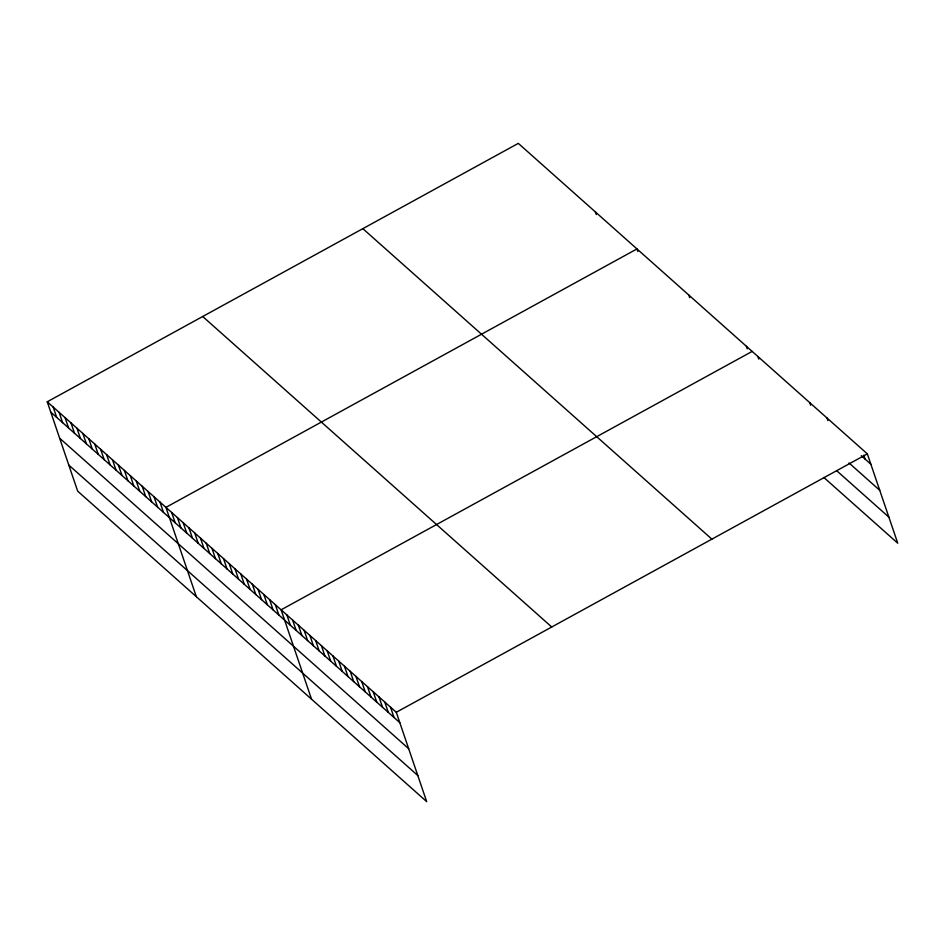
<?xml version="1.0" encoding="UTF-8"?>
<svg xmlns="http://www.w3.org/2000/svg" width="945" height="945" viewBox="0 0 945 945"><rect width="100%" height="100%" fill="white"/><g stroke="black" fill="none" stroke-linecap="round" stroke-linejoin="round"><path stroke-width="1.42" d="M47.25 401.79L396.274 712.282L426.691 801.632L77.667 491.128L47.25 401.79L518.309 143.368L867.333 453.872L897.75 543.21L823.839 477.461M752.149 351.41L281.102 609.82L311.519 699.158M396.274 712.282L867.333 453.872M861.249 455.667L870.853 464.208M849.012 462.955L879.724 490.278M837.046 471.035L888.879 517.139M362.856 228.655L711.88 539.146M202.702 316.504L551.726 627.007M50.77 412.126L399.794 722.618M59.641 438.196L408.677 748.688M68.784 465.058L417.82 775.55M863.777 455.207L865.088 459.081M827.017 418.009L827.903 420.596M809.747 402.641L810.621 405.216M757.914 356.525L758.788 359.112M746.396 346.283L747.271 348.87M688.81 295.053L689.685 297.64M637.851 251.524L636.977 248.937L165.918 507.359L196.336 596.697M595.444 211.987L596.319 214.574M390.521 707.155L394.041 717.491M384.757 702.04L388.277 712.376M379.004 696.914L382.524 707.25M373.24 691.787L376.76 702.123M367.487 686.661L371.007 697.008M361.722 681.546L365.242 691.882M355.97 676.419L359.49 686.755M350.205 671.293L353.725 681.628M344.452 666.178L347.973 676.514M338.688 661.051L342.208 671.387M332.935 655.924L336.455 666.26M327.171 650.798L330.691 661.146M321.418 645.683L324.926 656.019M315.654 640.556L319.174 650.892M309.889 635.43L313.409 645.766M304.136 630.315L307.657 640.651M298.372 625.188L301.892 635.524M292.619 620.062L296.139 630.398M286.855 614.935L290.375 625.283M275.338 604.694L278.858 615.03M269.585 599.567L273.105 609.903M263.82 594.452L267.34 604.788M258.068 589.326L261.588 599.662M252.303 584.199L255.823 594.535M246.55 579.084L250.071 589.42M240.786 573.958L244.306 584.293M235.033 568.831L238.542 579.167M229.269 563.704L232.789 574.052M223.504 558.589L227.024 568.925M217.752 553.463L221.272 563.799M211.987 548.336L215.507 558.672M206.234 543.221L209.755 553.557M200.47 538.095L203.99 548.431M194.717 532.968L198.237 543.304M188.953 527.842L192.473 538.189M183.2 522.727L186.72 533.063M177.436 517.6L180.956 527.936M171.683 512.473L175.203 522.809M159.988 502.078L163.509 512.414M154.059 496.798L157.567 507.134M148.117 491.518L151.637 501.854M142.187 486.238L145.707 496.574M136.257 480.958L139.777 491.294M130.315 475.678L133.836 486.025M124.386 470.409L127.906 480.745M118.456 465.129L121.976 475.465M112.514 459.849L116.034 470.185M106.584 454.569L110.104 464.905M100.654 449.288L104.174 459.624M94.713 444.008L98.233 454.356M88.783 438.74L92.303 449.076M82.853 433.46L86.373 443.796M76.923 428.179L80.431 438.515M70.981 422.899L74.501 433.235M65.051 417.619L68.572 427.955M59.122 412.339L62.642 422.675M53.18 407.059L56.7 417.406"/></g></svg>
